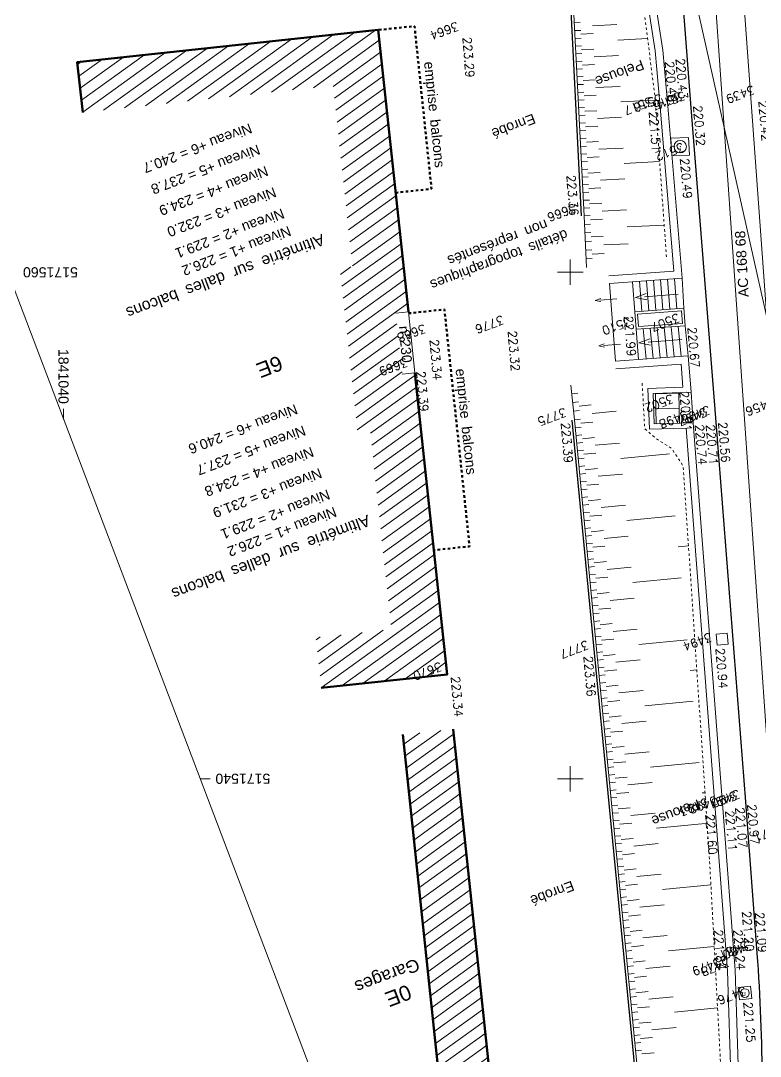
# Model space of a CAD drawing. Header units: metres. Extents: x 1838950 to 1842843, y 5171318 to 5174224.
# Drawn here: x 1841038.31 to 1841067.5, y 5171529.04 to 5171569.93 of the extents above; entities that cross this region are included whole.
import ezdxf

# ---------------------------------------------------------------- set-up
doc = ezdxf.new("R2010")
doc.units = ezdxf.units.M
doc.header["$LTSCALE"] = 0.0254
doc.header["$PDMODE"] = 1
doc.header["$PDSIZE"] = -2
doc.linetypes.add('L16', pattern=[1.476378, 1.181102, -0.295276])
doc.linetypes.add('L8', pattern=[0.885827, 0.590551, -0.295276])
doc.layers.get('0').update_dxf_attribs({"lineweight": 18})
for name, color, linetype, lineweight, true_color in [('AEP_SSL', 4, 'Continuous', 18, 0x00ffff), ('GAZ_SSL', 7, 'Continuous', 18, 0xff6600), ('UNITAIRE SSL', 7, 'UNITAIRE', 18, 0x808000)]:
    doc.layers.add(name, color=color, linetype=linetype, lineweight=lineweight, true_color=true_color)
for name, color, linetype, lineweight in [('Fond topo - AFF', 8, 'Continuous', 9), ('Fond topo - BAT', 8, 'Continuous', 50), ('Fond topo - BAT_ANN', 8, 'Continuous', 18), ('Fond topo - BAT_DES', 8, 'Continuous', 18), ('Fond topo - BAT_HAC', 8, 'Continuous', 18), ('Fond topo - BAT_NUM', 8, 'Continuous', 18), ('Fond topo - BAT_TXT', 8, 'Continuous', 15), ('Fond topo - Carroyage', 8, 'Continuous', 18), ('Fond topo - CLO_MUR', 8, 'Continuous', 18), ('Fond topo - N', 8, 'Continuous', 15), ('Fond topo - P', 8, 'Continuous', 50), ('Fond topo - TAL', 8, 'Continuous', 18), ('Fond topo - TAL_HAC', 8, 'Continuous', 18), ('Fond topo - VEG_TXT', 8, 'Continuous', 18), ('Fond topo - VOI', 8, 'Continuous', 25), ('Fond topo - VOI_TXT', 8, 'Continuous', 18), ('Fond topo - Z_500', 8, 'Continuous', 9), ('Général', 7, 'Continuous', 5)]:
    doc.layers.add(name, color=color, linetype=linetype, lineweight=lineweight)
doc.styles.add('Arial', font='arial.ttf')
doc.styles.add('Simplex', font='simplex_.ttf')
doc.linetypes.add('UNITAIRE', pattern='A,0.005118,0.000393701,-0.001447,["UNI",Simplex,S=0.000592634,R=0,X=-0.001447,Y=-0.000394742],-0.000324178', length=0.007283)
pattern_1 = [(-144.21074754, (3682554.3352, 10343265.7868), (0.241378471314, -0.334811862068), [])]

# ---------------------------------------------------------------- blocks, each defined once
blk = doc.blocks.new('AFF04-4')
at = {"flags": 128}
blk.add_lwpolyline([(0.499143, -0.5), (0.499143, 0.499143), (-0.5, 0.499143), (-0.5, -0.5)], close=True, dxfattribs=at)
for radius in [0.35, 0.01]:
    blk.add_circle((0, 0), radius)
blk = doc.blocks.new('AFF03-4')
at = {"flags": 128}
blk.add_lwpolyline([(-0.5, -0.5), (0.5, -0.5), (0.5, 0.5), (-0.5, 0.5)], close=True, dxfattribs=at)
blk = doc.blocks.new('AFF09-4')
blk.add_line((0, -0.5), (0, 0.5))
at = {"flags": 128}
blk.add_lwpolyline([(-0.5, -0.5), (0.5, -0.5), (0.5, 0.5), (-0.5, 0.5)], close=True, dxfattribs=at)
blk = doc.blocks.new('ESC01-4')
for p, q in [((1.338104, 0), (0, 0)), ((1.257547, 0.126415), (1.7, 0)), ((1.257547, -0.126415), (1.7, 0))]:
    blk.add_line(p, q)
blk = doc.blocks.new('PTOPO-4')
at = {"color": 7, "linetype": 'Continuous', "lineweight": 5, "transparency": 33554687}
blk.add_point((0, 0), dxfattribs=at)
at = {"layer": 'Général', "color": 0, "flags": 1}
for tag in ['MAT', 'ALT']:
    blk.add_attdef(tag, (0, 0), '', height=0.00018, dxfattribs=at)

msp = doc.modelspace()

# ---------------------------------------------------------------- hatches: boundary and pattern name
at = {"layer": 'Fond topo - BAT_HAC', "linetype": 'Continuous', "lineweight": 18, "true_color": 0x808080}
h = msp.add_hatch(dxfattribs=at)
h.set_pattern_fill('ANSI31_129', color=8, style=0, pattern_type=2)
h.set_pattern_definition(pattern_1)
h.paths.add_polyline_path([(1841040.7573, 5171566.3148), (1841040.5441, 5171568.3034), (1841052.4147, 5171569.572), (1841053.6079, 5171558.4451), (1841053.1108, 5171558.3918), (1841053.3692, 5171555.9822), (1841053.8663, 5171556.0355), (1841055.1441, 5171544.1209), (1841050.1718, 5171543.5945), (1841049.9613, 5171545.5834), (1841052.9419, 5171545.8989), (1841052.091, 5171553.8337), (1841051.5939, 5171553.7803), (1841050.9089, 5171560.1671), (1841051.4061, 5171560.2204), (1841050.6393, 5171567.3708)])
h = msp.add_hatch(dxfattribs=at)
h.set_pattern_fill('ANSI31_129', color=8, style=0, pattern_type=2)
h.set_pattern_definition(pattern_1)
h.paths.add_polyline_path([(1841055.373, 5171541.9584), (1841053.3841, 5171541.7479), (1841055.6534, 5171520.3089), (1841055.8634, 5171520.3089), (1841055.8634, 5171520.1948), (1841055.6676, 5171520.1741), (1841055.6534, 5171520.3089), (1841053.4838, 5171520.3089), (1841053.4838, 5171519.6962), (1841055.8634, 5171519.6962), (1841055.8634, 5171520.1948), (1841056.3841, 5171520.2499), (1841056.3134, 5171520.4363), (1841057.4562, 5171520.8701), (1841057.6372, 5171520.3933), (1841057.5979, 5171520.3784), (1841056.3841, 5171520.2499), (1841056.4944, 5171519.9595), (1841057.5979, 5171520.3784), (1841057.6565, 5171520.3846)])

# ---------------------------------------------------------------- linework, layer by layer
at = {"layer": 'AEP_SSL', "flags": 128}
msp.add_lwpolyline([(1841072.9224, 5171520.4914), (1841070.714, 5171536.9176), (1841069.0647, 5171540.141), (1841065.8844, 5171583.8775), (1841068.0516, 5171592.1122), (1841066.1827, 5171601.2816), (1841065.0169, 5171606.6057), (1841064.0318, 5171608.8823)], dxfattribs=at)
at = {"layer": 'Fond topo - BAT'}
for p, q in [((1841057.6565, 5171520.3846), (1841055.373, 5171541.9584)), ((1841055.6676, 5171520.1741), (1841053.3841, 5171541.7479))]:
    msp.add_line(p, q, dxfattribs=at)
at = {"layer": 'Fond topo - BAT', "flags": 128}
for points in [[(1841040.7573, 5171566.3148), (1841040.5441, 5171568.3034), (1841052.4147, 5171569.572), (1841053.6079, 5171558.4451)], [(1841053.8663, 5171556.0355), (1841055.1441, 5171544.1209), (1841050.1718, 5171543.5945)]]:
    msp.add_lwpolyline(points, dxfattribs=at)
at = {"layer": 'Fond topo - BAT', "linetype": 'L16', "flags": 128}
for points in [[(1841053.1042, 5171563.1424), (1841054.5214, 5171563.2943), (1841053.851, 5171569.7208), (1841052.4153, 5171569.5668)], [(1841053.6148, 5171558.3812), (1841055.0322, 5171558.5332), (1841056.024, 5171549.1789), (1841054.6178, 5171549.0281)]]:
    msp.add_lwpolyline(points, dxfattribs=at)
at = {"layer": 'Fond topo - BAT_ANN'}
for p, q in [((1841061.5458, 5171559.5576), (1841061.7787, 5171556.487)), ((1841062.5467, 5171558.443), (1841062.4596, 5171559.6249)), ((1841062.8223, 5171558.4624), (1841062.7352, 5171559.6452)), ((1841063.0979, 5171558.4819), (1841063.0107, 5171559.6655)), ((1841063.3736, 5171558.5014), (1841063.2863, 5171559.6858)), ((1841063.6492, 5171558.5208), (1841063.5618, 5171559.7062)), ((1841063.9248, 5171558.5403), (1841063.8374, 5171559.7265)), ((1841064.2004, 5171558.5598), (1841064.1129, 5171559.7468)), ((1841064.415, 5171559.769), (1841064.4762, 5171558.5792)), ((1841064.531, 5171557.89), (1841064.6479, 5171556.6985)), ((1841062.6015, 5171557.7538), (1841062.6899, 5171556.5542)), ((1841062.8767, 5171557.7732), (1841062.9941, 5171556.5766)), ((1841063.1524, 5171557.7927), (1841063.2698, 5171556.5969)), ((1841063.4281, 5171557.8121), (1841063.5454, 5171556.6172)), ((1841063.7038, 5171557.8316), (1841063.821, 5171556.6375)), ((1841063.9796, 5171557.8511), (1841064.0967, 5171556.6578)), ((1841064.2553, 5171557.8705), (1841064.3723, 5171556.6781))]:
    msp.add_line(p, q, dxfattribs=at)
at = {"layer": 'Fond topo - BAT_ANN', "flags": 128}
msp.add_lwpolyline([(1841053.1108, 5171558.3918), (1841053.6079, 5171558.4451), (1841053.8663, 5171556.0355), (1841053.3692, 5171555.9822)], dxfattribs=at)
at = {"layer": 'Fond topo - Carroyage'}
for p, q in [((1841060, 5171559.5), (1841060, 5171560.5)), ((1841059.5, 5171560), (1841060.5, 5171560)), ((1841040, 5171554.2049), (1841040, 5171554.6049)), ((1841060, 5171539.5), (1841060, 5171540.5)), ((1841045.3929, 5171540), (1841045.7929, 5171540)), ((1841059.5, 5171540), (1841060.5, 5171540))]:
    msp.add_line(p, q, dxfattribs=at)
at = {"layer": 'Fond topo - Carroyage', "flags": 128}
msp.add_lwpolyline([(1841245.9254, 5171716.1571), (1841012.2023, 5171627.4243), (1841074.7412, 5171462.6962), (1841308.4643, 5171551.429)], close=True, dxfattribs=at)
at = {"layer": 'Fond topo - Carroyage', "lineweight": 20, "flags": 128}
msp.add_lwpolyline([(1841245.9254, 5171716.1571), (1841012.2023, 5171627.4243), (1841074.7412, 5171462.6962), (1841308.4643, 5171551.429)], close=True, dxfattribs=at)
at = {"layer": 'Fond topo - CLO_MUR', "flags": 128}
msp.add_lwpolyline([(1841061.5237, 5171559.8568), (1841064.0906, 5171560.0459), (1841063.545, 5171566.5302), (1841063.3515, 5171568.7382), (1841062.2141, 5171576.0554), (1841061.5422, 5171580.4423, 0.0269074), (1841061.341, 5171581.406, 0.3826465), (1841061.0727, 5171581.5819, 0.006707), (1841060.1859, 5171581.4351), (1841060.133, 5171581.7304, -0.006707), (1841061.0277, 5171581.8785, -0.3826465), (1841061.631, 5171581.483, -0.0269074), (1841061.8387, 5171580.4877), (1841062.5106, 5171576.1011), (1841063.6495, 5171568.7744), (1841063.8439, 5171566.5559), (1841064.415, 5171559.769), (1841061.5458, 5171559.5576)], format="xyb", dxfattribs=at)
for points in [[(1841062.6015, 5171557.7538), (1841064.531, 5171557.89), (1841064.4762, 5171558.5792), (1841062.5467, 5171558.443)], [(1841062.6933, 5171557.8605), (1841064.4233, 5171557.9827), (1841064.3844, 5171558.4725), (1841062.6544, 5171558.3503)]]:
    msp.add_lwpolyline(points, close=True, dxfattribs=at)
for points in [[(1841066.6517, 5171521.7725), (1841066.6682, 5171524.1531), (1841066.6485, 5171527.8707), (1841066.5016, 5171532.438), (1841066.0206, 5171538.8417), (1841064.8494, 5171554.059), (1841064.7622, 5171555.2695), (1841064.6479, 5171556.6985), (1841061.7787, 5171556.487)], [(1841066.3518, 5171521.7746), (1841066.3682, 5171524.1533), (1841066.3485, 5171527.8651), (1841066.2019, 5171532.422), (1841065.7215, 5171538.8189), (1841064.5646, 5171553.8511), (1841063.1222, 5171553.8112), (1841063.062, 5171555.4059), (1841064.4462, 5171555.4578), (1841064.3726, 5171556.3774), (1841061.8008, 5171556.1878)], [(1841064.8494, 5171554.059), (1841063.3146, 5171554.0166), (1841063.2694, 5171555.2135), (1841064.7622, 5171555.2695)]]:
    msp.add_lwpolyline(points, dxfattribs=at)
at = {"layer": 'Fond topo - TAL', "linetype": 'L8', "flags": 128}
for points in [[(1841062.0701, 5171576.0011), (1841062.8959, 5171570.4627), (1841063.3496, 5171566.822), (1841063.7982, 5171560.5517)], [(1841062.8351, 5171555.6155), (1841062.9342, 5171553.8317), (1841063.3938, 5171553.4257), (1841064.0085, 5171553.0333), (1841064.4521, 5171552.3511), (1841065.351, 5171538.9296), (1841065.496, 5171536.7396), (1841065.7529, 5171532.0473), (1841066.0549, 5171526.339), (1841065.8595, 5171521.7237)]]:
    msp.add_lwpolyline(points, dxfattribs=at)
at = {"layer": 'Fond topo - TAL', "flags": 128}
for points in [[(1841059.8737, 5171575.3272), (1841060.5412, 5171562.2328), (1841060.642, 5171560.194)], [(1841063.2808, 5171522.0058), (1841061.041, 5171544.9868), (1841060.1626, 5171554.1706), (1841060.0174, 5171555.5402)]]:
    msp.add_lwpolyline(points, dxfattribs=at)
at = {"layer": 'Fond topo - TAL_HAC'}
for p, q in [((1841060.1531, 5171569.8458), (1841060.3928, 5171569.858)), ((1841060.88, 5171569.7302), (1841061.8387, 5171569.7791)), ((1841060.1687, 5171569.5413), (1841060.4083, 5171569.5535)), ((1841060.4161, 5171569.4012), (1841060.8955, 5171569.4257)), ((1841060.1842, 5171569.2368), (1841060.4239, 5171569.249)), ((1841060.1997, 5171568.9322), (1841060.4394, 5171568.9445)), ((1841061.8698, 5171569.17), (1841063.0495, 5171569.2302)), ((1841060.2152, 5171568.6277), (1841060.4549, 5171568.6399)), ((1841060.4472, 5171568.7922), (1841060.9265, 5171568.8166)), ((1841060.9421, 5171568.5121), (1841061.9008, 5171568.561)), ((1841060.2308, 5171568.3232), (1841060.4704, 5171568.3354)), ((1841060.4782, 5171568.1831), (1841060.9576, 5171568.2076)), ((1841060.2463, 5171568.0187), (1841060.486, 5171568.0309)), ((1841060.2618, 5171567.7141), (1841060.5015, 5171567.7264)), ((1841060.2773, 5171567.4096), (1841060.517, 5171567.4218)), ((1841060.5093, 5171567.5741), (1841060.9886, 5171567.5985)), ((1841061.0042, 5171567.294), (1841061.9629, 5171567.3429)), ((1841060.2929, 5171567.1051), (1841060.5325, 5171567.1173)), ((1841060.5403, 5171566.9651), (1841061.0197, 5171566.9895)), ((1841060.3084, 5171566.8006), (1841060.5481, 5171566.8128)), ((1841060.3239, 5171566.4961), (1841060.5636, 5171566.5083)), ((1841061.994, 5171566.7339), (1841063.351, 5171566.803)), ((1841060.3394, 5171566.1915), (1841060.5791, 5171566.2038)), ((1841060.5714, 5171566.356), (1841061.0507, 5171566.3805)), ((1841061.0663, 5171566.0759), (1841062.025, 5171566.1248)), ((1841060.3549, 5171565.887), (1841060.5946, 5171565.8992)), ((1841060.6024, 5171565.747), (1841061.0818, 5171565.7714)), ((1841060.3705, 5171565.5825), (1841060.6102, 5171565.5947)), ((1841060.386, 5171565.278), (1841060.6257, 5171565.2902)), ((1841060.4015, 5171564.9735), (1841060.6412, 5171564.9857)), ((1841060.6334, 5171565.1379), (1841061.1128, 5171565.1624)), ((1841061.1283, 5171564.8579), (1841062.0871, 5171564.9067)), ((1841060.417, 5171564.6689), (1841060.6567, 5171564.6812)), ((1841060.6645, 5171564.5289), (1841061.1439, 5171564.5533)), ((1841060.4326, 5171564.3644), (1841060.6723, 5171564.3766)), ((1841060.4481, 5171564.0599), (1841060.6878, 5171564.0721)), ((1841062.1182, 5171564.2977), (1841063.5251, 5171564.3694)), ((1841060.4636, 5171563.7554), (1841060.7033, 5171563.7676)), ((1841060.6955, 5171563.9199), (1841061.1749, 5171563.9443)), ((1841061.1904, 5171563.6398), (1841062.1492, 5171563.6886)), ((1841060.4791, 5171563.4509), (1841060.7188, 5171563.4631)), ((1841060.7266, 5171563.3108), (1841061.206, 5171563.3353)), ((1841060.4947, 5171563.1463), (1841060.7344, 5171563.1586)), ((1841060.5102, 5171562.8418), (1841060.7499, 5171562.854)), ((1841060.5257, 5171562.5373), (1841060.7654, 5171562.5495)), ((1841060.7576, 5171562.7018), (1841061.237, 5171562.7262)), ((1841061.2529, 5171562.4125), (1841062.2117, 5171562.4608)), ((1841060.5412, 5171562.2328), (1841060.7809, 5171562.2448)), ((1841060.7893, 5171562.0748), (1841061.2687, 5171562.0987)), ((1841060.558, 5171561.893), (1841060.7977, 5171561.9048)), ((1841062.2448, 5171561.7936), (1841063.7042, 5171561.8664)), ((1841060.5748, 5171561.5532), (1841060.8145, 5171561.565)), ((1841060.5916, 5171561.2134), (1841060.8313, 5171561.2252)), ((1841060.8229, 5171561.3951), (1841061.3023, 5171561.4188)), ((1841060.6084, 5171560.8736), (1841060.8481, 5171560.8854)), ((1841061.3191, 5171561.079), (1841062.278, 5171561.1264)), ((1841060.6252, 5171560.5338), (1841060.8649, 5171560.5456)), ((1841060.8565, 5171560.7155), (1841061.3359, 5171560.7392)), ((1841060.0537, 5171555.1978), (1841060.2924, 5171555.2231)), ((1841060.09, 5171554.8554), (1841060.3286, 5171554.8807)), ((1841060.3468, 5171554.7095), (1841060.8241, 5171554.7601)), ((1841060.1263, 5171554.513), (1841060.3649, 5171554.5383)), ((1841060.8589, 5171554.424), (1841061.814, 5171554.5215)), ((1841060.1626, 5171554.1706), (1841060.4014, 5171554.1946)), ((1841060.1919, 5171553.8644), (1841060.4308, 5171553.8873)), ((1841060.4161, 5171554.041), (1841060.8938, 5171554.0879)), ((1841060.2211, 5171553.5583), (1841060.46, 5171553.5812)), ((1841060.4747, 5171553.4281), (1841060.9525, 5171553.4738)), ((1841060.2504, 5171553.2522), (1841060.4893, 5171553.275)), ((1841060.9818, 5171553.1677), (1841061.9374, 5171553.2591)), ((1841060.2797, 5171552.9461), (1841060.5186, 5171552.9689)), ((1841060.309, 5171552.6399), (1841060.5479, 5171552.6628)), ((1841060.5333, 5171552.8158), (1841061.0111, 5171552.8616)), ((1841061.996, 5171552.6468), (1841063.9073, 5171552.8297)), ((1841060.3383, 5171552.3338), (1841060.5772, 5171552.3567)), ((1841060.5918, 5171552.2036), (1841061.0696, 5171552.2493)), ((1841060.3675, 5171552.0277), (1841060.6065, 5171552.0505)), ((1841061.0989, 5171551.9432), (1841062.0546, 5171552.0346)), ((1841060.3968, 5171551.7216), (1841060.6357, 5171551.7444)), ((1841060.4261, 5171551.4154), (1841060.665, 5171551.4383)), ((1841060.6504, 5171551.5913), (1841061.1282, 5171551.637)), ((1841060.4554, 5171551.1093), (1841060.6943, 5171551.1321)), ((1841060.7089, 5171550.9791), (1841061.1868, 5171551.0248)), ((1841060.4847, 5171550.8032), (1841060.7236, 5171550.826)), ((1841061.216, 5171550.7187), (1841062.1717, 5171550.8101)), ((1841060.514, 5171550.497), (1841060.7529, 5171550.5199)), ((1841060.5432, 5171550.1909), (1841060.7822, 5171550.2138)), ((1841060.7675, 5171550.3668), (1841061.2453, 5171550.4125)), ((1841062.2302, 5171550.1978), (1841064.1415, 5171550.3806)), ((1841060.5725, 5171549.8848), (1841060.8114, 5171549.9076)), ((1841060.8261, 5171549.7546), (1841061.3039, 5171549.8003)), ((1841060.6018, 5171549.5787), (1841060.8407, 5171549.6015)), ((1841061.3332, 5171549.4942), (1841062.2888, 5171549.5856)), ((1841060.6311, 5171549.2725), (1841060.87, 5171549.2954)), ((1841060.6604, 5171548.9664), (1841060.8993, 5171548.9893)), ((1841060.8846, 5171549.1423), (1841061.3625, 5171549.188)), ((1841064.2587, 5171549.1561), (1841064.6635, 5171549.1949)), ((1841060.6897, 5171548.6603), (1841060.9286, 5171548.6831)), ((1841060.9432, 5171548.5301), (1841061.421, 5171548.5758)), ((1841060.7189, 5171548.3542), (1841060.9578, 5171548.377)), ((1841061.4503, 5171548.2697), (1841062.4059, 5171548.3611)), ((1841060.7482, 5171548.048), (1841060.9871, 5171548.0709)), ((1841060.7775, 5171547.7419), (1841061.0164, 5171547.7648)), ((1841061.0018, 5171547.9178), (1841061.4796, 5171547.9635)), ((1841062.4645, 5171547.7488), (1841064.3758, 5171547.9316)), ((1841060.8068, 5171547.4358), (1841061.0457, 5171547.4586)), ((1841061.0603, 5171547.3056), (1841061.5382, 5171547.3513)), ((1841060.8361, 5171547.1297), (1841061.075, 5171547.1525)), ((1841060.8653, 5171546.8235), (1841061.1043, 5171546.8464)), ((1841061.5674, 5171547.0451), (1841062.5231, 5171547.1366)), ((1841060.8946, 5171546.5174), (1841061.1335, 5171546.5402)), ((1841061.1189, 5171546.6933), (1841061.5967, 5171546.739)), ((1841060.9239, 5171546.2113), (1841061.1628, 5171546.2341)), ((1841061.1775, 5171546.0811), (1841061.6553, 5171546.1268)), ((1841060.9532, 5171545.9051), (1841061.1921, 5171545.928)), ((1841060.9825, 5171545.599), (1841061.2214, 5171545.6219)), ((1841061.6846, 5171545.8206), (1841062.6402, 5171545.912)), ((1841061.0118, 5171545.2929), (1841061.2507, 5171545.3157)), ((1841061.236, 5171545.4688), (1841061.7138, 5171545.5145)), ((1841062.6988, 5171545.3039), (1841064.6099, 5171545.4882)), ((1841061.041, 5171544.9868), (1841061.2799, 5171545.0098)), ((1841061.2947, 5171544.8587), (1841061.7724, 5171544.9051)), ((1841061.0705, 5171544.6844), (1841061.3094, 5171544.7077)), ((1841061.1, 5171544.382), (1841061.3388, 5171544.4053)), ((1841061.8019, 5171544.6029), (1841062.7574, 5171544.6958)), ((1841061.1295, 5171544.0796), (1841061.3683, 5171544.1029)), ((1841061.3536, 5171544.2541), (1841061.8313, 5171544.3007)), ((1841064.7275, 5171544.2782), (1841064.9911, 5171544.3037)), ((1841061.1589, 5171543.7772), (1841061.3978, 5171543.8005)), ((1841061.4125, 5171543.6493), (1841061.8903, 5171543.6959)), ((1841061.1884, 5171543.4749), (1841061.4273, 5171543.4981)), ((1841061.2179, 5171543.1725), (1841061.4567, 5171543.1958)), ((1841061.9197, 5171543.3935), (1841062.8752, 5171543.4866)), ((1841061.2473, 5171542.8701), (1841061.4862, 5171542.8934)), ((1841061.4715, 5171543.0446), (1841061.9492, 5171543.0911)), ((1841062.9341, 5171542.8819), (1841064.8451, 5171543.0681)), ((1841061.2768, 5171542.5677), (1841061.5157, 5171542.591)), ((1841061.5304, 5171542.4398), (1841062.0081, 5171542.4864)), ((1841061.3063, 5171542.2653), (1841061.5451, 5171542.2886)), ((1841061.3357, 5171541.963), (1841061.5746, 5171541.9862)), ((1841062.0376, 5171542.184), (1841062.9931, 5171542.2771)), ((1841061.3652, 5171541.6606), (1841061.6041, 5171541.6839)), ((1841061.5894, 5171541.835), (1841062.0671, 5171541.8816)), ((1841061.3947, 5171541.3582), (1841061.6336, 5171541.3815)), ((1841061.6483, 5171541.2303), (1841062.126, 5171541.2768)), ((1841061.4242, 5171541.0558), (1841061.663, 5171541.0791)), ((1841061.4536, 5171540.7534), (1841061.6925, 5171540.7767)), ((1841062.1555, 5171540.9745), (1841063.111, 5171541.0676)), ((1841061.4831, 5171540.4511), (1841061.722, 5171540.4743)), ((1841061.7072, 5171540.6255), (1841062.185, 5171540.6721)), ((1841063.1699, 5171540.4628), (1841065.0809, 5171540.6491)), ((1841061.5126, 5171540.1487), (1841061.7514, 5171540.172)), ((1841061.7662, 5171540.0208), (1841062.2439, 5171540.0673)), ((1841061.542, 5171539.8463), (1841061.7809, 5171539.8696)), ((1841061.5715, 5171539.5439), (1841061.8104, 5171539.5672)), ((1841062.2734, 5171539.7649), (1841063.2289, 5171539.8581)), ((1841061.601, 5171539.2415), (1841061.8399, 5171539.2648)), ((1841061.8251, 5171539.416), (1841062.3029, 5171539.4626)), ((1841065.1987, 5171539.4396), (1841065.3161, 5171539.451)), ((1841061.6305, 5171538.9392), (1841061.8693, 5171538.9624)), ((1841061.8841, 5171538.8112), (1841062.3618, 5171538.8578)), ((1841061.6599, 5171538.6368), (1841061.8988, 5171538.6601)), ((1841061.6894, 5171538.3344), (1841061.9283, 5171538.3577)), ((1841062.3913, 5171538.5554), (1841063.3467, 5171538.6485)), ((1841061.7189, 5171538.032), (1841061.9577, 5171538.0553)), ((1841061.943, 5171538.2065), (1841062.4207, 5171538.253)), ((1841063.4057, 5171538.0438), (1841065.3166, 5171538.23)), ((1841061.7483, 5171537.7296), (1841061.9872, 5171537.7529)), ((1841061.7778, 5171537.4272), (1841062.0167, 5171537.4505)), ((1841062.0019, 5171537.6017), (1841062.4797, 5171537.6483)), ((1841061.8073, 5171537.1249), (1841062.0461, 5171537.1481)), ((1841062.0609, 5171536.997), (1841062.5386, 5171537.0435)), ((1841062.5091, 5171537.3459), (1841063.4646, 5171537.439)), ((1841061.8367, 5171536.8225), (1841062.0756, 5171536.8458)), ((1841061.8662, 5171536.5201), (1841062.1051, 5171536.5434)), ((1841061.8957, 5171536.2177), (1841062.1346, 5171536.241)), ((1841062.1198, 5171536.3922), (1841062.5976, 5171536.4388)), ((1841062.627, 5171536.1364), (1841063.5825, 5171536.2295)), ((1841061.9252, 5171535.9153), (1841062.164, 5171535.9386)), ((1841062.1788, 5171535.7874), (1841062.6565, 5171535.834)), ((1841063.6414, 5171535.6247), (1841065.5468, 5171535.8104)), ((1841061.9546, 5171535.613), (1841062.1935, 5171535.6362)), ((1841061.9841, 5171535.3106), (1841062.223, 5171535.3339)), ((1841062.0136, 5171535.0082), (1841062.2524, 5171535.0315)), ((1841062.2377, 5171535.1827), (1841062.7154, 5171535.2292)), ((1841062.7449, 5171534.9269), (1841063.7004, 5171535.02)), ((1841062.043, 5171534.7058), (1841062.2819, 5171534.7291)), ((1841062.2966, 5171534.5779), (1841062.7744, 5171534.6245)), ((1841062.0725, 5171534.4034), (1841062.3114, 5171534.4267)), ((1841062.102, 5171534.1011), (1841062.3409, 5171534.1243)), ((1841062.1315, 5171533.7987), (1841062.3703, 5171533.822)), ((1841062.3556, 5171533.9732), (1841062.8333, 5171534.0197)), ((1841062.8628, 5171533.7173), (1841063.8183, 5171533.8105)), ((1841062.1609, 5171533.4963), (1841062.3998, 5171533.5196)), ((1841062.4145, 5171533.3684), (1841062.8923, 5171533.415)), ((1841063.8772, 5171533.2057), (1841065.6798, 5171533.3814)), ((1841062.1904, 5171533.1939), (1841062.4293, 5171533.2172)), ((1841062.2199, 5171532.8915), (1841062.4587, 5171532.9148)), ((1841062.2493, 5171532.5892), (1841062.4882, 5171532.6124)), ((1841062.4735, 5171532.7636), (1841062.9512, 5171532.8102)), ((1841062.9807, 5171532.5078), (1841063.9362, 5171532.6009)), ((1841062.2788, 5171532.2868), (1841062.5177, 5171532.3101)), ((1841062.5324, 5171532.1589), (1841063.0101, 5171532.2054)), ((1841062.3083, 5171531.9844), (1841062.5471, 5171532.0077)), ((1841062.3377, 5171531.682), (1841062.5766, 5171531.7053)), ((1841062.3672, 5171531.3796), (1841062.6061, 5171531.4029)), ((1841062.5914, 5171531.5541), (1841063.0691, 5171531.6007)), ((1841063.0986, 5171531.2983), (1841064.054, 5171531.3914)), ((1841062.3967, 5171531.0773), (1841062.6356, 5171531.1005)), ((1841062.6503, 5171530.9493), (1841063.128, 5171530.9959)), ((1841064.113, 5171530.7867), (1841065.8108, 5171530.9521)), ((1841062.4262, 5171530.7749), (1841062.665, 5171530.7982)), ((1841062.4556, 5171530.4725), (1841062.6945, 5171530.4958)), ((1841062.4851, 5171530.1701), (1841062.724, 5171530.1934)), ((1841062.7092, 5171530.3446), (1841063.187, 5171530.3911)), ((1841063.2164, 5171530.0888), (1841064.1719, 5171530.1819)), ((1841062.5146, 5171529.8677), (1841062.7534, 5171529.891)), ((1841062.7682, 5171529.7398), (1841063.2459, 5171529.7864)), ((1841062.544, 5171529.5654), (1841062.7829, 5171529.5886)), ((1841062.5735, 5171529.263), (1841062.8124, 5171529.2863)), ((1841062.8271, 5171529.1351), (1841063.3049, 5171529.1816))]:
    msp.add_line(p, q, dxfattribs=at)
at = {"layer": 'Fond topo - VOI'}
msp.add_line((1841060.4414, 5171562.2278), (1841059.7738, 5171575.3221), dxfattribs=at)
at = {"layer": 'Fond topo - VOI', "flags": 128}
msp.add_lwpolyline([(1841063.0716, 5171588.2709), (1841063.5049, 5171582.5691), (1841063.978, 5171576.6475), (1841064.7464, 5171566.6632), (1841065.7347, 5171554.2499), (1841066.9124, 5171539.0855), (1841067.3622, 5171533.1111, -0.0185745), (1841067.5592, 5171527.9294, 0.0045654), (1841067.6209, 5171521.7663)], format="xyb", dxfattribs=at)
msp.add_lwpolyline([(1841060.0631, 5171554.1605), (1841060.9415, 5171544.9772), (1841063.1813, 5171521.9961)], dxfattribs=at)
at = {"layer": 'GAZ_SSL'}
msp.add_line((1841068.8926, 5171525.0739), (1841065.0239, 5171580.8175), dxfattribs=at)
at = {"layer": 'UNITAIRE SSL'}
msp.add_line((1841069.5244, 5171550.3009), (1841058.4191, 5171599.8485), dxfattribs=at)

# ---------------------------------------------------------------- block references
at = {"layer": 'Fond topo - AFF'}
for name, p, xscale, yscale, zscale, rotation in [('AFF04-4', (1841064.3375, 5171564.9604), 0.6974915149105698, 0.6974915149105698, 0.6974915149105698, 92.94555625280654), ('AFF03-4', (1841065.991, 5171545.5123), 0.428924372174372, 0.428924372174372, 0.428924372174372, 275.1482915235308), ('AFF04-4', (1841066.8899, 5171531.5396), 0.493952094488275, 0.493952094488275, 0.493952094488275, 95.76362871631424)]:
    msp.add_blockref(name, p, dxfattribs=dict(at, xscale=xscale, yscale=yscale, zscale=zscale, rotation=rotation))
at = {"layer": 'Fond topo - AFF', "xscale": 1.18, "yscale": 0.92, "rotation": 91.58214581658864}
msp.add_blockref('AFF09-4', (1841063.8333, 5171554.6212), dxfattribs=at)
at = {"layer": 'Fond topo - BAT_ANN', "rotation": 184.4396548619057}
for p in [(1841064.2608, 5171559.1354), (1841064.4024, 5171557.3397)]:
    msp.add_blockref('ESC01-4', p, dxfattribs=at)
at = {"layer": 'Fond topo - BAT_ANN', "xscale": 0.5, "yscale": 0.5, "zscale": 0.5, "rotation": 184.4396548619057}
for p in [(1841061.8319, 5171558.9554), (1841061.9735, 5171557.1597)]:
    msp.add_blockref('ESC01-4', p, dxfattribs=at)
at = {"layer": 'Fond topo - P', "rotation": 200.7892219420548}
for p in [(1841055.809, 5171569.4051), (1841067.4881, 5171566.8941), (1841063.8439, 5171566.5559), (1841064.5947, 5171566.6382), (1841064.7464, 5171566.6632), (1841063.4654, 5171566.4435), (1841064.7037, 5171564.6301), (1841060.4414, 5171562.2278), (1841064.531, 5171557.89), (1841057.5957, 5171557.8108), (1841062.6015, 5171557.7538), (1841054.516, 5171557.4658), (1841053.7972, 5171556.1356), (1841064.2913, 5171554.6999), (1841065.7347, 5171554.2499), (1841060.0631, 5171554.1605), (1841064.8494, 5171554.059), (1841065.6102, 5171554.1657), (1841065.7967, 5171545.2794), (1841060.9415, 5171544.9772), (1841055.1441, 5171544.1209), (1841066.9124, 5171539.0855), (1841065.6635, 5171538.7556), (1841066.0206, 5171538.8417), (1841066.7965, 5171539.028), (1841067.2223, 5171533.109), (1841067.3622, 5171533.1111), (1841066.151, 5171532.4517), (1841066.5016, 5171532.438), (1841067.1605, 5171531.3187)]:
    msp.add_blockref('PTOPO-4', p, dxfattribs=at)

# ---------------------------------------------------------------- texts
at = {"layer": 'Fond topo - BAT_DES', "char_height": 0.59782, "attachment_point": 1, "rotation": 200.78922, "line_spacing_factor": 0.97048, "style": 'Arial'}
for s, insert in [('6E', (1841048.7154, 5171556.1708)), ('0E', (1841053.7973, 5171531.3343))]:
    msp.add_mtext(s, dxfattribs=dict(at, insert=insert))
at = {"layer": 'Fond topo - BAT_NUM', "insert": (1841053.6348, 5171557.9026), "char_height": 0.39855, "attachment_point": 1, "rotation": 274.68823, "line_spacing_factor": 0.97048, "style": 'Arial'}
msp.add_mtext('n°230', dxfattribs=at)
at = {"layer": 'Fond topo - BAT_TXT', "attachment_point": 1, "style": 'Arial'}
for s, insert, char_height, rotation, line_spacing_factor in [('emprise  balcons', (1841054.6201, 5171568.343), 0.398545, 275.95509, 0.97048), ('Niveau +6 = 240.7', (1841047.4824, 5171565.5202), 0.398545, 200.78922, 0.97048), ('Niveau +5 = 237.8', (1841047.8018, 5171564.6788), 0.398545, 200.78922, 0.97048), ('Niveau +4 = 234.9', (1841048.1213, 5171563.8374), 0.398545, 200.78922, 0.97048), ('Niveau +3 = 232.0', (1841048.4407, 5171562.996), 0.398545, 200.78922, 0.97048), ('Niveau +2 = 229.1', (1841048.7601, 5171562.1546), 0.398545, 200.78922, 0.97048), ('non  représentés', (1841059.1599, 5171561.725), 0.398545, 200.78922, 0.97048), ('Niveau +1 = 226.2', (1841049.0212, 5171561.4668), 0.398545, 200.78922, 0.97048), ('détails  topographiques', (1841059.9535, 5171561.3291), 0.398545, 200.78922, 0.97048), ('Altimétrie  sur  dalles  balcons', (1841050.3581, 5171561.1053), 0.448364, 200.78922, 0.970243), ('emprise  balcons', (1841055.864, 5171556.2197), 0.398545, 275.95509, 0.97048), ('Niveau +6 = 240.6', (1841049.2809, 5171554.4286), 0.398545, 200.78922, 0.97048), ('Niveau +5 = 237.7', (1841049.6004, 5171553.5872), 0.398545, 200.78922, 0.97048), ('Niveau +4 = 234.8', (1841049.9198, 5171552.7458), 0.398545, 200.78922, 0.97048), ('Niveau +3 = 231.9', (1841050.2393, 5171551.9044), 0.398545, 200.78922, 0.97048), ('Niveau +2 = 229.1', (1841050.5587, 5171551.063), 0.398545, 200.78922, 0.97048), ('Niveau +1 = 226.2', (1841050.8198, 5171550.3752), 0.398545, 200.78922, 0.97048), ('Altimétrie  sur  dalles  balcons', (1841052.1567, 5171550.0137), 0.448364, 200.78922, 0.970243), ('Garages', (1841054.1116, 5171532.4551), 0.49818, 200.78922, 0.970907)]:
    msp.add_mtext(s, dxfattribs=dict(at, insert=insert, char_height=char_height, rotation=rotation, line_spacing_factor=line_spacing_factor))
at = {"layer": 'Fond topo - Carroyage', "char_height": 0.39855, "attachment_point": 3, "line_spacing_factor": 0.97048, "style": 'Arial'}
for s, insert, rotation in [('5171560', (1841038.3999, 5171559.8015), 180), ('1841040', (1841040.1985, 5171554.8049), 270), ('5171540', (1841045.9929, 5171539.8015), 180)]:
    msp.add_mtext(s, dxfattribs=dict(at, insert=insert, rotation=rotation))
at = {"layer": 'Fond topo - N', "char_height": 0.3412, "attachment_point": 1, "rotation": 200.78922, "line_spacing_factor": 1.128608, "style": 'Simplex'}
for s, insert in [('3664', (1841055.6358, 5171569.5794)), ('3439', (1841067.3149, 5171567.0685)), ('3517', (1841063.2922, 5171566.6179)), ('3516', (1841063.6707, 5171566.7303)), ('3515', (1841064.4216, 5171566.8125)), ('3514', (1841064.5732, 5171566.8375)), ('3512', (1841064.5305, 5171564.8044)), ('3666', (1841060.2682, 5171562.4021)), ('3507', (1841064.3578, 5171558.0644)), ('3668', (1841054.3429, 5171557.6401)), ('3776', (1841057.4225, 5171557.9851)), ('3510', (1841062.4283, 5171557.9281)), ('3669', (1841053.6241, 5171556.3099)), ('3502', (1841064.1182, 5171554.8742)), ('3497', (1841065.4371, 5171554.3401)), ('3496', (1841065.5615, 5171554.4242)), ('3456', (1841068.0907, 5171554.7351)), ('3775', (1841059.8899, 5171554.3349)), ('3498', (1841064.6763, 5171554.2334)), ('3494', (1841065.6235, 5171545.4538)), ('3777', (1841060.7683, 5171545.1515)), ('3670', (1841054.9709, 5171544.2952)), ('3490', (1841066.7392, 5171539.2598)), ('3493', (1841065.4904, 5171538.93)), ('3492', (1841065.8475, 5171539.016)), ('3491', (1841066.6233, 5171539.2024)), ('3471', (1841068.4246, 5171537.9141)), ('3481', (1841067.0492, 5171533.2834)), ('3480', (1841067.189, 5171533.2855)), ('3479', (1841065.9779, 5171532.6261)), ('3478', (1841066.3284, 5171532.6124)), ('3476', (1841066.9873, 5171531.493))]:
    msp.add_mtext(s, dxfattribs=dict(at, insert=insert))
at = {"layer": 'Fond topo - VEG_TXT', "char_height": 0.39855, "attachment_point": 1, "rotation": 200.78922, "line_spacing_factor": 0.97048, "style": 'Arial'}
for insert in [(1841062.9553, 5171568.032), (1841065.1798, 5171538.8265)]:
    msp.add_mtext('Pelouse', dxfattribs=dict(at, insert=insert))
at = {"layer": 'Fond topo - VOI_TXT', "char_height": 0.39855, "attachment_point": 1, "rotation": 200.78922, "line_spacing_factor": 0.97048, "style": 'Arial'}
for insert in [(1841058.6704, 5171565.8993), (1841060.1958, 5171535.6093)]:
    msp.add_mtext('Enrobé', dxfattribs=dict(at, insert=insert))
at = {"layer": 'Fond topo - Z_500', "char_height": 0.3412, "attachment_point": 1, "rotation": 274.64104, "line_spacing_factor": 1.128608, "style": 'Simplex'}
for s, insert in [('223.29', (1841056.0911, 5171569.3037)), ('220.46', (1841064.0792, 5171568.3492)), ('220.43', (1841064.5054, 5171568.4631)), ('220.32', (1841065.193, 5171566.6026)), ('220.42', (1841067.7702, 5171566.7927)), ('221.51', (1841063.4424, 5171566.3696)), ('220.49', (1841064.6769, 5171564.5206)), ('223.36', (1841060.1935, 5171563.8539)), ('221.99', (1841062.4604, 5171558.296)), ('223.32', (1841057.8778, 5171557.7094)), ('220.67', (1841064.9702, 5171557.8497)), ('223.34', (1841054.7981, 5171557.3644)), ('223.39', (1841054.2723, 5171556.1132)), ('220.91', (1841064.6584, 5171555.3272)), ('223.39', (1841059.9735, 5171554.0833)), ('220.74', (1841065.2608, 5171554.01)), ('220.71', (1841065.6959, 5171554.0068)), ('220.56', (1841066.1777, 5171554.1065)), ('223.36', (1841060.8711, 5171544.8673)), ('220.94', (1841066.0788, 5171545.178)), ('223.34', (1841055.6342, 5171544.0605)), ('221.11', (1841066.4553, 5171538.7637)), ('221.07', (1841066.8559, 5171538.8916)), ('220.97', (1841067.3285, 5171539.0134)), ('221.60', (1841065.6745, 5171538.6228)), ('221.20', (1841067.1211, 5171534.7939)), ('221.09', (1841067.6366, 5171534.7478)), ('221.84', (1841066.0027, 5171534.0647)), ('221.24', (1841066.7781, 5171534.0627)), ('221.25', (1841067.1739, 5171531.2085))]:
    msp.add_mtext(s, dxfattribs=dict(at, insert=insert))
at = {"layer": 'GAZ_SSL', "insert": (1841066.646, 5171559.0053), "char_height": 0.39855, "attachment_point": 1, "rotation": 93.29273, "line_spacing_factor": 0.97048, "style": 'Arial'}
msp.add_mtext('AC 168 68', dxfattribs=at)

doc.saveas('drawing.dxf')
